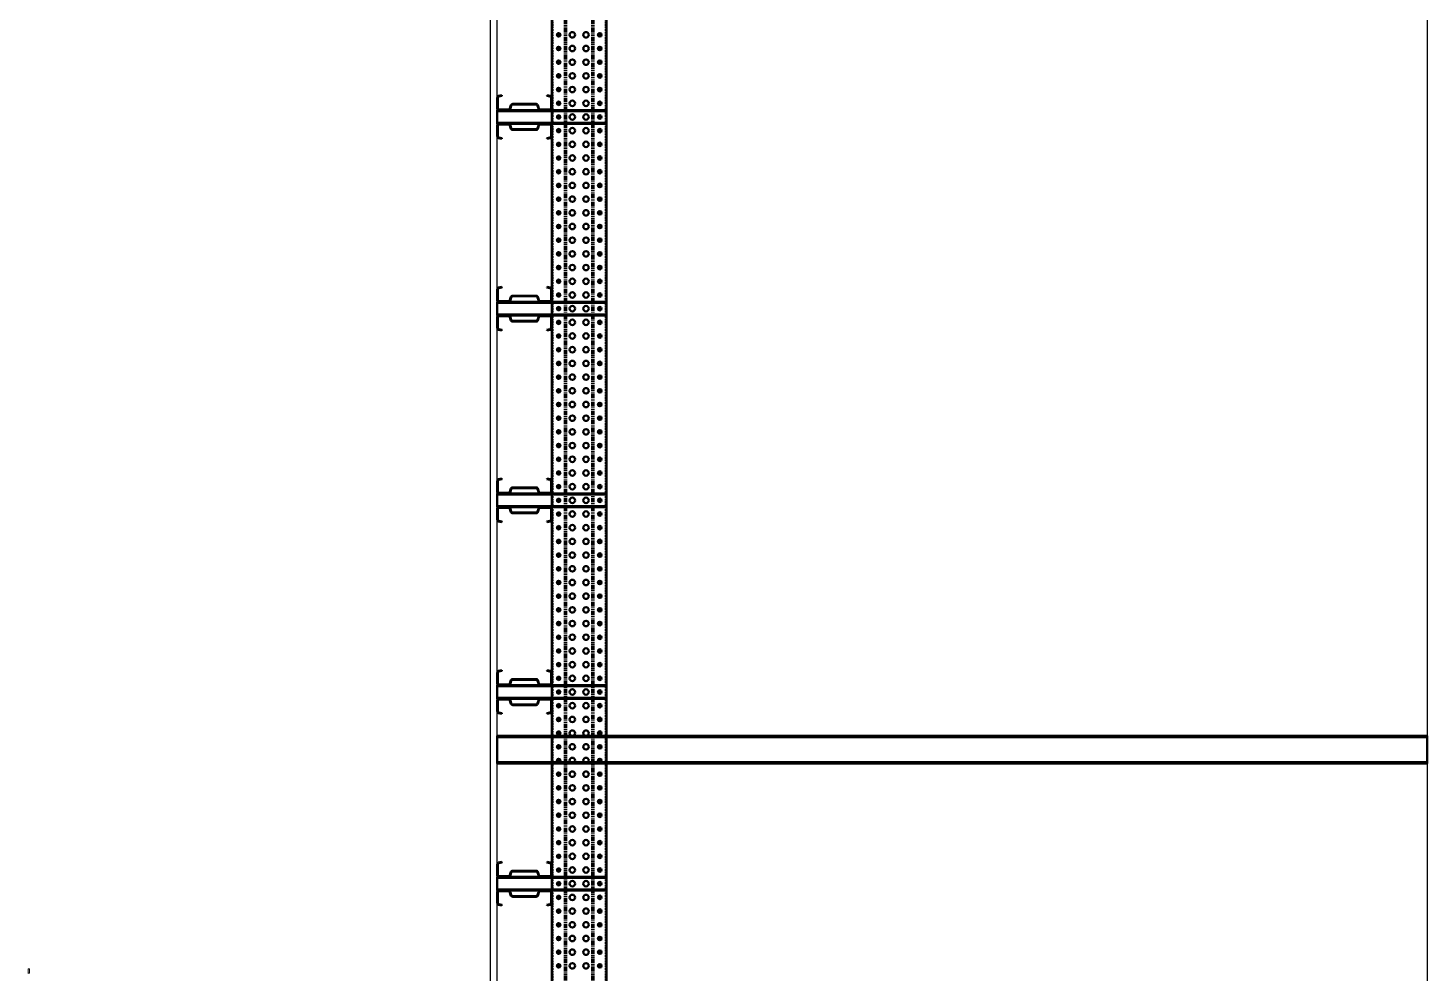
# Model space of a CAD drawing. Header units: millimetres. Extents: x -677815 to 476396, y -125373 to 39000.
# Drawn here: x 396824 to 401932, y -29531 to -26080 of the extents above; entities that cross this region are included whole.
import ezdxf

# ---------------------------------------------------------------- set-up
doc = ezdxf.new("R2010")
doc.units = ezdxf.units.MM
for name, pattern in [('Xref Rapid Pick$0$AM_ISO02W050', [7.5, 6, -1.5]), ('Xref Rapid Pick$0$AM_ISO02W050x2', [3.75, 3, -0.75]), ('Xref Rapid Pick$0$CENTER', [7, 4, -1, 1, -1]), ('Xref Rapid Pick$0$HIDDEN', [9.525, 6.35, -3.175]), ('Xref Rapid Pick$0$PHANTOM2', [31.75, 15.875, -3.175, 3.175, -3.175, 3.175, -3.175])]:
    doc.linetypes.add(name, pattern=pattern)
for name, color, linetype, lineweight in [('AM_BOR', 4, 'Continuous', 25), ('Xref Rapid Pick$0$AM_BOR', 4, 'Continuous', 25), ('Xref Rapid Pick$0$BEAM_SIGMA', 2, 'Continuous', 50), ('Xref Rapid Pick$0$S Cont 2.5', 7, 'Continuous', 50), ('Xref Rapid Pick$0$S Hidden', 9, 'Xref Rapid Pick$0$AM_ISO02W050', 25)]:
    doc.layers.add(name, color=color, linetype=linetype, lineweight=lineweight)
doc.layers.add('Xref Rapid Pick$0$B', color=4, linetype='Continuous')
doc.layers.add('Xref Rapid Pick$0$RCD_DETAILS', color=55, linetype='Continuous')

# ---------------------------------------------------------------- blocks, each defined once
blk = doc.blocks.new('*U794')
for p, q in [((32175, 25), (-25, 25)), ((32175, -175), (-25, -175))]:
    blk.add_line(p, q)
at = {"color": 8, "linetype": 'Xref Rapid Pick$0$HIDDEN'}
for p, q in [((32175, 22.6), (-25, 22.6)), ((12393.5, 25), (12393.5, 22.6)), ((12406.5, 25), (12406.5, 22.6)), ((12443.5, 25), (12443.5, 22.6)), ((12456.5, 25), (12456.5, 22.6)), ((12493.5, 25), (12493.5, 22.6)), ((12506.5, 25), (12506.5, 22.6)), ((12543.5, 25), (12543.5, 22.6)), ((12556.5, 25), (12556.5, 22.6)), ((12593.5, 25), (12593.5, 22.6)), ((12606.5, 25), (12606.5, 22.6)), ((12643.5, 25), (12643.5, 22.6)), ((12656.5, 25), (12656.5, 22.6)), ((12693.5, 25), (12693.5, 22.6)), ((12706.5, 25), (12706.5, 22.6)), ((12743.5, 25), (12743.5, 22.6)), ((12756.5, 25), (12756.5, 22.6)), ((12793.5, 25), (12793.5, 22.6)), ((12806.5, 25), (12806.5, 22.6)), ((12843.5, 25), (12843.5, 22.6)), ((12856.5, 25), (12856.5, 22.6)), ((12893.5, 25), (12893.5, 22.6)), ((12906.5, 25), (12906.5, 22.6)), ((12943.5, 25), (12943.5, 22.6)), ((12956.5, 25), (12956.5, 22.6)), ((12993.5, 25), (12993.5, 22.6)), ((13006.5, 25), (13006.5, 22.6)), ((13043.5, 25), (13043.5, 22.6)), ((13056.5, 25), (13056.5, 22.6)), ((13093.5, 25), (13093.5, 22.6)), ((13106.5, 25), (13106.5, 22.6)), ((13143.5, 25), (13143.5, 22.6)), ((13156.5, 25), (13156.5, 22.6)), ((13193.5, 25), (13193.5, 22.6)), ((13206.5, 25), (13206.5, 22.6)), ((13243.5, 25), (13243.5, 22.6)), ((13256.5, 25), (13256.5, 22.6)), ((13293.5, 25), (13293.5, 22.6)), ((13306.5, 25), (13306.5, 22.6)), ((13343.5, 25), (13343.5, 22.6)), ((13356.5, 25), (13356.5, 22.6)), ((13393.5, 25), (13393.5, 22.6)), ((13406.5, 25), (13406.5, 22.6)), ((13443.5, 25), (13443.5, 22.6)), ((13456.5, 25), (13456.5, 22.6)), ((13493.5, 25), (13493.5, 22.6)), ((13506.5, 25), (13506.5, 22.6)), ((13543.5, 25), (13543.5, 22.6)), ((13556.5, 25), (13556.5, 22.6)), ((13593.5, 25), (13593.5, 22.6)), ((13606.5, 25), (13606.5, 22.6)), ((13643.5, 25), (13643.5, 22.6)), ((13656.5, 25), (13656.5, 22.6)), ((13693.5, 25), (13693.5, 22.6)), ((13706.5, 25), (13706.5, 22.6)), ((13743.5, 25), (13743.5, 22.6)), ((13756.5, 25), (13756.5, 22.6)), ((13793.5, 25), (13793.5, 22.6)), ((13806.5, 25), (13806.5, 22.6)), ((13843.5, 25), (13843.5, 22.6)), ((13856.5, 25), (13856.5, 22.6)), ((13893.5, 25), (13893.5, 22.6)), ((13906.5, 25), (13906.5, 22.6)), ((13943.5, 25), (13943.5, 22.6)), ((13956.5, 25), (13956.5, 22.6)), ((13993.5, 25), (13993.5, 22.6)), ((14006.5, 25), (14006.5, 22.6)), ((14043.5, 25), (14043.5, 22.6)), ((14056.5, 25), (14056.5, 22.6)), ((14093.5, 25), (14093.5, 22.6)), ((14106.5, 25), (14106.5, 22.6)), ((14143.5, 25), (14143.5, 22.6)), ((14156.5, 25), (14156.5, 22.6)), ((14193.5, 25), (14193.5, 22.6)), ((14206.5, 25), (14206.5, 22.6)), ((14243.5, 25), (14243.5, 22.6)), ((14256.5, 25), (14256.5, 22.6)), ((14293.5, 25), (14293.5, 22.6)), ((14306.5, 25), (14306.5, 22.6)), ((14343.5, 25), (14343.5, 22.6)), ((14356.5, 25), (14356.5, 22.6)), ((14393.5, 25), (14393.5, 22.6)), ((14406.5, 25), (14406.5, 22.6)), ((14443.5, 25), (14443.5, 22.6)), ((14456.5, 25), (14456.5, 22.6)), ((14493.5, 25), (14493.5, 22.6)), ((14506.5, 25), (14506.5, 22.6)), ((14543.5, 25), (14543.5, 22.6)), ((14556.5, 25), (14556.5, 22.6)), ((14593.5, 25), (14593.5, 22.6)), ((14606.5, 25), (14606.5, 22.6)), ((14643.5, 25), (14643.5, 22.6)), ((14656.5, 25), (14656.5, 22.6)), ((14693.5, 25), (14693.5, 22.6)), ((14706.5, 25), (14706.5, 22.6)), ((14743.5, 25), (14743.5, 22.6)), ((14756.5, 25), (14756.5, 22.6)), ((14793.5, 25), (14793.5, 22.6)), ((14806.5, 25), (14806.5, 22.6)), ((14843.5, 25), (14843.5, 22.6)), ((14856.5, 25), (14856.5, 22.6)), ((14893.5, 25), (14893.5, 22.6)), ((14906.5, 25), (14906.5, 22.6)), ((14943.5, 25), (14943.5, 22.6)), ((14956.5, 25), (14956.5, 22.6)), ((14993.5, 25), (14993.5, 22.6)), ((15006.5, 25), (15006.5, 22.6)), ((15043.5, 25), (15043.5, 22.6)), ((15056.5, 25), (15056.5, 22.6)), ((15093.5, 25), (15093.5, 22.6)), ((15106.5, 25), (15106.5, 22.6)), ((15143.5, 25), (15143.5, 22.6)), ((15156.5, 25), (15156.5, 22.6)), ((15193.5, 25), (15193.5, 22.6)), ((15206.5, 25), (15206.5, 22.6)), ((15243.5, 25), (15243.5, 22.6)), ((15256.5, 25), (15256.5, 22.6)), ((15293.5, 25), (15293.5, 22.6)), ((15306.5, 25), (15306.5, 22.6)), ((15343.5, 25), (15343.5, 22.6)), ((15356.5, 25), (15356.5, 22.6)), ((15393.5, 25), (15393.5, 22.6)), ((15406.5, 25), (15406.5, 22.6)), ((15443.5, 25), (15443.5, 22.6)), ((15456.5, 25), (15456.5, 22.6)), ((15493.5, 25), (15493.5, 22.6)), ((15506.5, 25), (15506.5, 22.6)), ((15543.5, 25), (15543.5, 22.6)), ((15556.5, 25), (15556.5, 22.6)), ((15593.5, 25), (15593.5, 22.6)), ((15606.5, 25), (15606.5, 22.6)), ((15643.5, 25), (15643.5, 22.6)), ((15656.5, 25), (15656.5, 22.6)), ((15693.5, 25), (15693.5, 22.6)), ((15706.5, 25), (15706.5, 22.6)), ((15743.5, 25), (15743.5, 22.6)), ((15756.5, 25), (15756.5, 22.6)), ((15793.5, 25), (15793.5, 22.6)), ((15806.5, 25), (15806.5, 22.6)), ((32175, -172.6), (-25, -172.6)), ((12393.5, -172.6), (12393.5, -175)), ((12406.5, -172.6), (12406.5, -175)), ((12443.5, -172.6), (12443.5, -175)), ((12456.5, -172.6), (12456.5, -175)), ((12493.5, -172.6), (12493.5, -175)), ((12506.5, -172.6), (12506.5, -175)), ((12543.5, -172.6), (12543.5, -175)), ((12556.5, -172.6), (12556.5, -175)), ((12593.5, -172.6), (12593.5, -175)), ((12606.5, -172.6), (12606.5, -175)), ((12643.5, -172.6), (12643.5, -175)), ((12656.5, -172.6), (12656.5, -175)), ((12693.5, -172.6), (12693.5, -175)), ((12706.5, -172.6), (12706.5, -175)), ((12743.5, -172.6), (12743.5, -175)), ((12756.5, -172.6), (12756.5, -175)), ((12793.5, -172.6), (12793.5, -175)), ((12806.5, -172.6), (12806.5, -175)), ((12843.5, -172.6), (12843.5, -175)), ((12856.5, -172.6), (12856.5, -175)), ((12893.5, -172.6), (12893.5, -175)), ((12906.5, -172.6), (12906.5, -175)), ((12943.5, -172.6), (12943.5, -175)), ((12956.5, -172.6), (12956.5, -175)), ((12993.5, -172.6), (12993.5, -175)), ((13006.5, -172.6), (13006.5, -175)), ((13043.5, -172.6), (13043.5, -175)), ((13056.5, -172.6), (13056.5, -175)), ((13093.5, -172.6), (13093.5, -175)), ((13106.5, -172.6), (13106.5, -175)), ((13143.5, -172.6), (13143.5, -175)), ((13156.5, -172.6), (13156.5, -175)), ((13193.5, -172.6), (13193.5, -175)), ((13206.5, -172.6), (13206.5, -175)), ((13243.5, -172.6), (13243.5, -175)), ((13256.5, -172.6), (13256.5, -175)), ((13293.5, -172.6), (13293.5, -175)), ((13306.5, -172.6), (13306.5, -175)), ((13343.5, -172.6), (13343.5, -175)), ((13356.5, -172.6), (13356.5, -175)), ((13393.5, -172.6), (13393.5, -175)), ((13406.5, -172.6), (13406.5, -175)), ((13443.5, -172.6), (13443.5, -175)), ((13456.5, -172.6), (13456.5, -175)), ((13493.5, -172.6), (13493.5, -175)), ((13506.5, -172.6), (13506.5, -175)), ((13543.5, -172.6), (13543.5, -175)), ((13556.5, -172.6), (13556.5, -175)), ((13593.5, -172.6), (13593.5, -175)), ((13606.5, -172.6), (13606.5, -175)), ((13643.5, -172.6), (13643.5, -175)), ((13656.5, -172.6), (13656.5, -175)), ((13693.5, -172.6), (13693.5, -175)), ((13706.5, -172.6), (13706.5, -175)), ((13743.5, -172.6), (13743.5, -175)), ((13756.5, -172.6), (13756.5, -175)), ((13793.5, -172.6), (13793.5, -175)), ((13806.5, -172.6), (13806.5, -175)), ((13843.5, -172.6), (13843.5, -175)), ((13856.5, -172.6), (13856.5, -175)), ((13893.5, -172.6), (13893.5, -175)), ((13906.5, -172.6), (13906.5, -175)), ((13943.5, -172.6), (13943.5, -175)), ((13956.5, -172.6), (13956.5, -175)), ((13993.5, -172.6), (13993.5, -175)), ((14006.5, -172.6), (14006.5, -175)), ((14043.5, -172.6), (14043.5, -175)), ((14056.5, -172.6), (14056.5, -175)), ((14093.5, -172.6), (14093.5, -175)), ((14106.5, -172.6), (14106.5, -175)), ((14143.5, -172.6), (14143.5, -175)), ((14156.5, -172.6), (14156.5, -175)), ((14193.5, -172.6), (14193.5, -175)), ((14206.5, -172.6), (14206.5, -175)), ((14243.5, -172.6), (14243.5, -175)), ((14256.5, -172.6), (14256.5, -175)), ((14293.5, -172.6), (14293.5, -175)), ((14306.5, -172.6), (14306.5, -175)), ((14343.5, -172.6), (14343.5, -175)), ((14356.5, -172.6), (14356.5, -175)), ((14393.5, -172.6), (14393.5, -175)), ((14406.5, -172.6), (14406.5, -175)), ((14443.5, -172.6), (14443.5, -175)), ((14456.5, -172.6), (14456.5, -175)), ((14493.5, -172.6), (14493.5, -175)), ((14506.5, -172.6), (14506.5, -175)), ((14543.5, -172.6), (14543.5, -175)), ((14556.5, -172.6), (14556.5, -175)), ((14593.5, -172.6), (14593.5, -175)), ((14606.5, -172.6), (14606.5, -175)), ((14643.5, -172.6), (14643.5, -175)), ((14656.5, -172.6), (14656.5, -175)), ((14693.5, -172.6), (14693.5, -175)), ((14706.5, -172.6), (14706.5, -175)), ((14743.5, -172.6), (14743.5, -175)), ((14756.5, -172.6), (14756.5, -175)), ((14793.5, -172.6), (14793.5, -175)), ((14806.5, -172.6), (14806.5, -175)), ((14843.5, -172.6), (14843.5, -175)), ((14856.5, -172.6), (14856.5, -175)), ((14893.5, -172.6), (14893.5, -175)), ((14906.5, -172.6), (14906.5, -175)), ((14943.5, -172.6), (14943.5, -175)), ((14956.5, -172.6), (14956.5, -175)), ((14993.5, -172.6), (14993.5, -175)), ((15006.5, -172.6), (15006.5, -175)), ((15043.5, -172.6), (15043.5, -175)), ((15056.5, -172.6), (15056.5, -175)), ((15093.5, -172.6), (15093.5, -175)), ((15106.5, -172.6), (15106.5, -175)), ((15143.5, -172.6), (15143.5, -175)), ((15156.5, -172.6), (15156.5, -175)), ((15193.5, -172.6), (15193.5, -175)), ((15206.5, -172.6), (15206.5, -175)), ((15243.5, -172.6), (15243.5, -175)), ((15256.5, -172.6), (15256.5, -175)), ((15293.5, -172.6), (15293.5, -175)), ((15306.5, -172.6), (15306.5, -175)), ((15343.5, -172.6), (15343.5, -175)), ((15356.5, -172.6), (15356.5, -175)), ((15393.5, -172.6), (15393.5, -175)), ((15406.5, -172.6), (15406.5, -175)), ((15443.5, -172.6), (15443.5, -175)), ((15456.5, -172.6), (15456.5, -175)), ((15493.5, -172.6), (15493.5, -175)), ((15506.5, -172.6), (15506.5, -175)), ((15543.5, -172.6), (15543.5, -175)), ((15556.5, -172.6), (15556.5, -175)), ((15593.5, -172.6), (15593.5, -175)), ((15606.5, -172.6), (15606.5, -175)), ((15643.5, -172.6), (15643.5, -175)), ((15656.5, -172.6), (15656.5, -175)), ((15693.5, -172.6), (15693.5, -175)), ((15706.5, -172.6), (15706.5, -175)), ((15743.5, -172.6), (15743.5, -175)), ((15756.5, -172.6), (15756.5, -175)), ((15793.5, -172.6), (15793.5, -175)), ((15806.5, -172.6), (15806.5, -175))]:
    blk.add_line(p, q, dxfattribs=at)
at = {"color": 8, "linetype": 'Xref Rapid Pick$0$CENTER'}
for p, q in [((12408.5, 0), (12391.5, 0)), ((12400, 27), (12400, 20.6)), ((12400, -8.5), (12400, 8.5)), ((12458.5, 0), (12441.5, 0)), ((12450, 27), (12450, 20.6)), ((12450, -8.5), (12450, 8.5)), ((12508.5, 0), (12491.5, 0)), ((12500, 27), (12500, 20.6)), ((12500, -8.5), (12500, 8.5)), ((12558.5, 0), (12541.5, 0)), ((12550, 27), (12550, 20.6)), ((12550, -8.5), (12550, 8.5)), ((12608.5, 0), (12591.5, 0)), ((12600, 27), (12600, 20.6)), ((12600, -8.5), (12600, 8.5)), ((12658.5, 0), (12641.5, 0)), ((12650, 27), (12650, 20.6)), ((12650, -8.5), (12650, 8.5)), ((12708.5, 0), (12691.5, 0)), ((12700, 27), (12700, 20.6)), ((12700, -8.5), (12700, 8.5)), ((12758.5, 0), (12741.5, 0)), ((12750, 27), (12750, 20.6)), ((12750, -8.5), (12750, 8.5)), ((12808.5, 0), (12791.5, 0)), ((12800, 27), (12800, 20.6)), ((12800, -8.5), (12800, 8.5)), ((12858.5, 0), (12841.5, 0)), ((12850, 27), (12850, 20.6)), ((12850, -8.5), (12850, 8.5)), ((12908.5, 0), (12891.5, 0)), ((12900, 27), (12900, 20.6)), ((12900, -8.5), (12900, 8.5)), ((12958.5, 0), (12941.5, 0)), ((12950, 27), (12950, 20.6)), ((12950, -8.5), (12950, 8.5)), ((13008.5, 0), (12991.5, 0)), ((13000, 27), (13000, 20.6)), ((13000, -8.5), (13000, 8.5)), ((13058.5, 0), (13041.5, 0)), ((13050, 27), (13050, 20.6)), ((13050, -8.5), (13050, 8.5)), ((13108.5, 0), (13091.5, 0)), ((13100, 27), (13100, 20.6)), ((13100, -8.5), (13100, 8.5)), ((13158.5, 0), (13141.5, 0)), ((13150, 27), (13150, 20.6)), ((13150, -8.5), (13150, 8.5)), ((13208.5, 0), (13191.5, 0)), ((13200, 27), (13200, 20.6)), ((13200, -8.5), (13200, 8.5)), ((13258.5, 0), (13241.5, 0)), ((13250, 27), (13250, 20.6)), ((13250, -8.5), (13250, 8.5)), ((13308.5, 0), (13291.5, 0)), ((13300, 27), (13300, 20.6)), ((13300, -8.5), (13300, 8.5)), ((13358.5, 0), (13341.5, 0)), ((13350, 27), (13350, 20.6)), ((13350, -8.5), (13350, 8.5)), ((13408.5, 0), (13391.5, 0)), ((13400, 27), (13400, 20.6)), ((13400, -8.5), (13400, 8.5)), ((13458.5, 0), (13441.5, 0)), ((13450, 27), (13450, 20.6)), ((13450, -8.5), (13450, 8.5)), ((13508.5, 0), (13491.5, 0)), ((13500, 27), (13500, 20.6)), ((13500, -8.5), (13500, 8.5)), ((13558.5, 0), (13541.5, 0)), ((13550, 27), (13550, 20.6)), ((13550, -8.5), (13550, 8.5)), ((13608.5, 0), (13591.5, 0)), ((13600, 27), (13600, 20.6)), ((13600, -8.5), (13600, 8.5)), ((13658.5, 0), (13641.5, 0)), ((13650, 27), (13650, 20.6)), ((13650, -8.5), (13650, 8.5)), ((13708.5, 0), (13691.5, 0)), ((13700, 27), (13700, 20.6)), ((13700, -8.5), (13700, 8.5)), ((13758.5, 0), (13741.5, 0)), ((13750, 27), (13750, 20.6)), ((13750, -8.5), (13750, 8.5)), ((13808.5, 0), (13791.5, 0)), ((13800, 27), (13800, 20.6)), ((13800, -8.5), (13800, 8.5)), ((13858.5, 0), (13841.5, 0)), ((13850, 27), (13850, 20.6)), ((13850, -8.5), (13850, 8.5)), ((13908.5, 0), (13891.5, 0)), ((13900, 27), (13900, 20.6)), ((13900, -8.5), (13900, 8.5)), ((13958.5, 0), (13941.5, 0)), ((13950, 27), (13950, 20.6)), ((13950, -8.5), (13950, 8.5)), ((14008.5, 0), (13991.5, 0)), ((14000, 27), (14000, 20.6)), ((14000, -8.5), (14000, 8.5)), ((14058.5, 0), (14041.5, 0)), ((14050, 27), (14050, 20.6)), ((14050, -8.5), (14050, 8.5)), ((14108.5, 0), (14091.5, 0)), ((14100, 27), (14100, 20.6)), ((14100, -8.5), (14100, 8.5)), ((14158.5, 0), (14141.5, 0)), ((14150, 27), (14150, 20.6)), ((14150, -8.5), (14150, 8.5)), ((14208.5, 0), (14191.5, 0)), ((14200, 27), (14200, 20.6)), ((14200, -8.5), (14200, 8.5)), ((14258.5, 0), (14241.5, 0)), ((14250, 27), (14250, 20.6)), ((14250, -8.5), (14250, 8.5)), ((14308.5, 0), (14291.5, 0)), ((14300, 27), (14300, 20.6)), ((14300, -8.5), (14300, 8.5)), ((14358.5, 0), (14341.5, 0)), ((14350, 27), (14350, 20.6)), ((14350, -8.5), (14350, 8.5)), ((14408.5, 0), (14391.5, 0)), ((14400, 27), (14400, 20.6)), ((14400, -8.5), (14400, 8.5)), ((14458.5, 0), (14441.5, 0)), ((14450, 27), (14450, 20.6)), ((14450, -8.5), (14450, 8.5)), ((14508.5, 0), (14491.5, 0)), ((14500, 27), (14500, 20.6)), ((14500, -8.5), (14500, 8.5)), ((14558.5, 0), (14541.5, 0)), ((14550, 27), (14550, 20.6)), ((14550, -8.5), (14550, 8.5)), ((14608.5, 0), (14591.5, 0)), ((14600, 27), (14600, 20.6)), ((14600, -8.5), (14600, 8.5)), ((14658.5, 0), (14641.5, 0)), ((14650, 27), (14650, 20.6)), ((14650, -8.5), (14650, 8.5)), ((14708.5, 0), (14691.5, 0)), ((14700, 27), (14700, 20.6)), ((14700, -8.5), (14700, 8.5)), ((14758.5, 0), (14741.5, 0)), ((14750, 27), (14750, 20.6)), ((14750, -8.5), (14750, 8.5)), ((14808.5, 0), (14791.5, 0)), ((14800, 27), (14800, 20.6)), ((14800, -8.5), (14800, 8.5)), ((14858.5, 0), (14841.5, 0)), ((14850, 27), (14850, 20.6)), ((14850, -8.5), (14850, 8.5)), ((14908.5, 0), (14891.5, 0)), ((14900, 27), (14900, 20.6)), ((14900, -8.5), (14900, 8.5)), ((14958.5, 0), (14941.5, 0)), ((14950, 27), (14950, 20.6)), ((14950, -8.5), (14950, 8.5)), ((15008.5, 0), (14991.5, 0)), ((15000, 27), (15000, 20.6)), ((15000, -8.5), (15000, 8.5)), ((15058.5, 0), (15041.5, 0)), ((15050, 27), (15050, 20.6)), ((15050, -8.5), (15050, 8.5)), ((15108.5, 0), (15091.5, 0)), ((15100, 27), (15100, 20.6)), ((15100, -8.5), (15100, 8.5)), ((15158.5, 0), (15141.5, 0)), ((15150, 27), (15150, 20.6)), ((15150, -8.5), (15150, 8.5)), ((15208.5, 0), (15191.5, 0)), ((15200, 27), (15200, 20.6)), ((15200, -8.5), (15200, 8.5)), ((15258.5, 0), (15241.5, 0)), ((15250, 27), (15250, 20.6)), ((15250, -8.5), (15250, 8.5)), ((15308.5, 0), (15291.5, 0)), ((15300, 27), (15300, 20.6)), ((15300, -8.5), (15300, 8.5)), ((15358.5, 0), (15341.5, 0)), ((15350, 27), (15350, 20.6)), ((15350, -8.5), (15350, 8.5)), ((15408.5, 0), (15391.5, 0)), ((15400, 27), (15400, 20.6)), ((15400, -8.5), (15400, 8.5)), ((15458.5, 0), (15441.5, 0)), ((15450, 27), (15450, 20.6)), ((15450, -8.5), (15450, 8.5)), ((15508.5, 0), (15491.5, 0)), ((15500, 27), (15500, 20.6)), ((15500, -8.5), (15500, 8.5)), ((15558.5, 0), (15541.5, 0)), ((15550, 27), (15550, 20.6)), ((15550, -8.5), (15550, 8.5)), ((15608.5, 0), (15591.5, 0)), ((15600, 27), (15600, 20.6)), ((15600, -8.5), (15600, 8.5)), ((15658.5, 0), (15641.5, 0)), ((15650, 27), (15650, 20.6)), ((15650, -8.5), (15650, 8.5)), ((15708.5, 0), (15691.5, 0)), ((15700, 27), (15700, 20.6)), ((15700, -8.5), (15700, 8.5)), ((15758.5, 0), (15741.5, 0)), ((15750, 27), (15750, 20.6)), ((15750, -8.5), (15750, 8.5)), ((15808.5, 0), (15791.5, 0)), ((15800, 27), (15800, 20.6)), ((15800, -8.5), (15800, 8.5)), ((12408.5, -150), (12391.5, -150)), ((12400, -158.5), (12400, -141.5)), ((12458.5, -150), (12441.5, -150)), ((12450, -158.5), (12450, -141.5)), ((12508.5, -150), (12491.5, -150)), ((12500, -158.5), (12500, -141.5)), ((12558.5, -150), (12541.5, -150)), ((12550, -158.5), (12550, -141.5)), ((12608.5, -150), (12591.5, -150)), ((12600, -158.5), (12600, -141.5)), ((12658.5, -150), (12641.5, -150)), ((12650, -158.5), (12650, -141.5)), ((12708.5, -150), (12691.5, -150)), ((12700, -158.5), (12700, -141.5)), ((12758.5, -150), (12741.5, -150)), ((12750, -158.5), (12750, -141.5)), ((12808.5, -150), (12791.5, -150)), ((12800, -158.5), (12800, -141.5)), ((12858.5, -150), (12841.5, -150)), ((12850, -158.5), (12850, -141.5)), ((12908.5, -150), (12891.5, -150)), ((12900, -158.5), (12900, -141.5)), ((12958.5, -150), (12941.5, -150)), ((12950, -158.5), (12950, -141.5)), ((13008.5, -150), (12991.5, -150)), ((13000, -158.5), (13000, -141.5)), ((13058.5, -150), (13041.5, -150)), ((13050, -158.5), (13050, -141.5)), ((13108.5, -150), (13091.5, -150)), ((13100, -158.5), (13100, -141.5)), ((13158.5, -150), (13141.5, -150)), ((13150, -158.5), (13150, -141.5)), ((13208.5, -150), (13191.5, -150)), ((13200, -158.5), (13200, -141.5)), ((13258.5, -150), (13241.5, -150)), ((13250, -158.5), (13250, -141.5)), ((13308.5, -150), (13291.5, -150)), ((13300, -158.5), (13300, -141.5)), ((13358.5, -150), (13341.5, -150)), ((13350, -158.5), (13350, -141.5)), ((13408.5, -150), (13391.5, -150)), ((13400, -158.5), (13400, -141.5)), ((13458.5, -150), (13441.5, -150)), ((13450, -158.5), (13450, -141.5)), ((13508.5, -150), (13491.5, -150)), ((13500, -158.5), (13500, -141.5)), ((13558.5, -150), (13541.5, -150)), ((13550, -158.5), (13550, -141.5)), ((13608.5, -150), (13591.5, -150)), ((13600, -158.5), (13600, -141.5)), ((13658.5, -150), (13641.5, -150)), ((13650, -158.5), (13650, -141.5)), ((13708.5, -150), (13691.5, -150)), ((13700, -158.5), (13700, -141.5)), ((13758.5, -150), (13741.5, -150)), ((13750, -158.5), (13750, -141.5)), ((13808.5, -150), (13791.5, -150)), ((13800, -158.5), (13800, -141.5)), ((13858.5, -150), (13841.5, -150)), ((13850, -158.5), (13850, -141.5)), ((13908.5, -150), (13891.5, -150)), ((13900, -158.5), (13900, -141.5)), ((13958.5, -150), (13941.5, -150)), ((13950, -158.5), (13950, -141.5)), ((14008.5, -150), (13991.5, -150)), ((14000, -158.5), (14000, -141.5)), ((14058.5, -150), (14041.5, -150)), ((14050, -158.5), (14050, -141.5)), ((14108.5, -150), (14091.5, -150)), ((14100, -158.5), (14100, -141.5)), ((14158.5, -150), (14141.5, -150)), ((14150, -158.5), (14150, -141.5)), ((14208.5, -150), (14191.5, -150)), ((14200, -158.5), (14200, -141.5)), ((14258.5, -150), (14241.5, -150)), ((14250, -158.5), (14250, -141.5)), ((14308.5, -150), (14291.5, -150)), ((14300, -158.5), (14300, -141.5)), ((14358.5, -150), (14341.5, -150)), ((14350, -158.5), (14350, -141.5)), ((14408.5, -150), (14391.5, -150)), ((14400, -158.5), (14400, -141.5)), ((14458.5, -150), (14441.5, -150)), ((14450, -158.5), (14450, -141.5)), ((14508.5, -150), (14491.5, -150)), ((14500, -158.5), (14500, -141.5)), ((14558.5, -150), (14541.5, -150)), ((14550, -158.5), (14550, -141.5)), ((14608.5, -150), (14591.5, -150)), ((14600, -158.5), (14600, -141.5)), ((14658.5, -150), (14641.5, -150)), ((14650, -158.5), (14650, -141.5)), ((14708.5, -150), (14691.5, -150)), ((14700, -158.5), (14700, -141.5)), ((14758.5, -150), (14741.5, -150)), ((14750, -158.5), (14750, -141.5)), ((14808.5, -150), (14791.5, -150)), ((14800, -158.5), (14800, -141.5)), ((14858.5, -150), (14841.5, -150)), ((14850, -158.5), (14850, -141.5)), ((14908.5, -150), (14891.5, -150)), ((14900, -158.5), (14900, -141.5)), ((14958.5, -150), (14941.5, -150)), ((14950, -158.5), (14950, -141.5)), ((15008.5, -150), (14991.5, -150)), ((15000, -158.5), (15000, -141.5)), ((15058.5, -150), (15041.5, -150)), ((15050, -158.5), (15050, -141.5)), ((15108.5, -150), (15091.5, -150)), ((15100, -158.5), (15100, -141.5)), ((15158.5, -150), (15141.5, -150)), ((15150, -158.5), (15150, -141.5)), ((15208.5, -150), (15191.5, -150)), ((15200, -158.5), (15200, -141.5)), ((15258.5, -150), (15241.5, -150)), ((15250, -158.5), (15250, -141.5)), ((15308.5, -150), (15291.5, -150)), ((15300, -158.5), (15300, -141.5)), ((15358.5, -150), (15341.5, -150)), ((15350, -158.5), (15350, -141.5)), ((15408.5, -150), (15391.5, -150)), ((15400, -158.5), (15400, -141.5)), ((15458.5, -150), (15441.5, -150)), ((15450, -158.5), (15450, -141.5)), ((15508.5, -150), (15491.5, -150)), ((15500, -158.5), (15500, -141.5)), ((15558.5, -150), (15541.5, -150)), ((15550, -158.5), (15550, -141.5)), ((15608.5, -150), (15591.5, -150)), ((15600, -158.5), (15600, -141.5)), ((15658.5, -150), (15641.5, -150)), ((15650, -158.5), (15650, -141.5)), ((15708.5, -150), (15691.5, -150)), ((15700, -158.5), (15700, -141.5)), ((15758.5, -150), (15741.5, -150)), ((15750, -158.5), (15750, -141.5)), ((15808.5, -150), (15791.5, -150)), ((15800, -158.5), (15800, -141.5)), ((12400, -170.6), (12400, -177)), ((12450, -170.6), (12450, -177)), ((12500, -170.6), (12500, -177)), ((12550, -170.6), (12550, -177)), ((12600, -170.6), (12600, -177)), ((12650, -170.6), (12650, -177)), ((12700, -170.6), (12700, -177)), ((12750, -170.6), (12750, -177)), ((12800, -170.6), (12800, -177)), ((12850, -170.6), (12850, -177)), ((12900, -170.6), (12900, -177)), ((12950, -170.6), (12950, -177)), ((13000, -170.6), (13000, -177)), ((13050, -170.6), (13050, -177)), ((13100, -170.6), (13100, -177)), ((13150, -170.6), (13150, -177)), ((13200, -170.6), (13200, -177)), ((13250, -170.6), (13250, -177)), ((13300, -170.6), (13300, -177)), ((13350, -170.6), (13350, -177)), ((13400, -170.6), (13400, -177)), ((13450, -170.6), (13450, -177)), ((13500, -170.6), (13500, -177)), ((13550, -170.6), (13550, -177)), ((13600, -170.6), (13600, -177)), ((13650, -170.6), (13650, -177)), ((13700, -170.6), (13700, -177)), ((13750, -170.6), (13750, -177)), ((13800, -170.6), (13800, -177)), ((13850, -170.6), (13850, -177)), ((13900, -170.6), (13900, -177)), ((13950, -170.6), (13950, -177)), ((14000, -170.6), (14000, -177)), ((14050, -170.6), (14050, -177)), ((14100, -170.6), (14100, -177)), ((14150, -170.6), (14150, -177)), ((14200, -170.6), (14200, -177)), ((14250, -170.6), (14250, -177)), ((14300, -170.6), (14300, -177)), ((14350, -170.6), (14350, -177)), ((14400, -170.6), (14400, -177)), ((14450, -170.6), (14450, -177)), ((14500, -170.6), (14500, -177)), ((14550, -170.6), (14550, -177)), ((14600, -170.6), (14600, -177)), ((14650, -170.6), (14650, -177)), ((14700, -170.6), (14700, -177)), ((14750, -170.6), (14750, -177)), ((14800, -170.6), (14800, -177)), ((14850, -170.6), (14850, -177)), ((14900, -170.6), (14900, -177)), ((14950, -170.6), (14950, -177)), ((15000, -170.6), (15000, -177)), ((15050, -170.6), (15050, -177)), ((15100, -170.6), (15100, -177)), ((15150, -170.6), (15150, -177)), ((15200, -170.6), (15200, -177)), ((15250, -170.6), (15250, -177)), ((15300, -170.6), (15300, -177)), ((15350, -170.6), (15350, -177)), ((15400, -170.6), (15400, -177)), ((15450, -170.6), (15450, -177)), ((15500, -170.6), (15500, -177)), ((15550, -170.6), (15550, -177)), ((15600, -170.6), (15600, -177)), ((15650, -170.6), (15650, -177)), ((15700, -170.6), (15700, -177)), ((15750, -170.6), (15750, -177)), ((15800, -170.6), (15800, -177))]:
    blk.add_line(p, q, dxfattribs=at)
at = {"color": 9, "linetype": 'Xref Rapid Pick$0$PHANTOM2'}
for p, q in [((32175, -22.5), (-25, -22.5)), ((32175, -27.9), (-25, -27.9)), ((32175, -122.1), (-25, -122.1)), ((32175, -127.5), (-25, -127.5))]:
    blk.add_line(p, q, dxfattribs=at)
at = {"extrusion": (0, 0, -1)}
for centre in [(-12400, 0), (-12450, 0), (-12500, 0), (-12550, 0), (-12600, 0), (-12650, 0), (-12700, 0), (-12750, 0), (-12800, 0), (-12850, 0), (-12900, 0), (-12950, 0), (-13000, 0), (-13050, 0), (-13100, 0), (-13150, 0), (-13200, 0), (-13250, 0), (-13300, 0), (-13350, 0), (-13400, 0), (-13450, 0), (-13500, 0), (-13550, 0), (-13600, 0), (-13650, 0), (-13700, 0), (-13750, 0), (-13800, 0), (-13850, 0), (-13900, 0), (-13950, 0), (-14000, 0), (-14050, 0), (-14100, 0), (-14150, 0), (-14200, 0), (-14250, 0), (-14300, 0), (-14350, 0), (-14400, 0), (-14450, 0), (-14500, 0), (-14550, 0), (-14600, 0), (-14650, 0), (-14700, 0), (-14750, 0), (-14800, 0), (-14850, 0), (-14900, 0), (-14950, 0), (-15000, 0), (-15050, 0), (-15100, 0), (-15150, 0), (-15200, 0), (-15250, 0), (-15300, 0), (-15350, 0), (-15400, 0), (-15450, 0), (-15500, 0), (-15550, 0), (-15600, 0), (-15650, 0), (-15700, 0), (-15750, 0), (-15800, 0)]:
    blk.add_circle(centre, 6.5, dxfattribs=at)
for centre, radius in [((12400, -50), 10), ((12450, -50), 10), ((12500, -50), 10), ((12550, -50), 10), ((12600, -50), 10), ((12650, -50), 10), ((12700, -50), 10), ((12750, -50), 10), ((12800, -50), 10), ((12850, -50), 10), ((12900, -50), 10), ((12950, -50), 10), ((13000, -50), 10), ((13050, -50), 10), ((13100, -50), 10), ((13150, -50), 10), ((13200, -50), 10), ((13250, -50), 10), ((13300, -50), 10), ((13350, -50), 10), ((13400, -50), 10), ((13450, -50), 10), ((13500, -50), 10), ((13550, -50), 10), ((13600, -50), 10), ((13650, -50), 10), ((13700, -50), 10), ((13750, -50), 10), ((13800, -50), 10), ((13850, -50), 10), ((13900, -50), 10), ((13950, -50), 10), ((14000, -50), 10), ((14050, -50), 10), ((14100, -50), 10), ((14150, -50), 10), ((14200, -50), 10), ((14250, -50), 10), ((14300, -50), 10), ((14350, -50), 10), ((14400, -50), 10), ((14450, -50), 10), ((14500, -50), 10), ((14550, -50), 10), ((14600, -50), 10), ((14650, -50), 10), ((14700, -50), 10), ((14750, -50), 10), ((14800, -50), 10), ((14850, -50), 10), ((14900, -50), 10), ((14950, -50), 10), ((15000, -50), 10), ((15050, -50), 10), ((15100, -50), 10), ((15150, -50), 10), ((15200, -50), 10), ((15250, -50), 10), ((15300, -50), 10), ((15350, -50), 10), ((15400, -50), 10), ((15450, -50), 10), ((15500, -50), 10), ((15550, -50), 10), ((15600, -50), 10), ((15650, -50), 10), ((15700, -50), 10), ((15750, -50), 10), ((15800, -50), 10), ((12400, -100), 10), ((12450, -100), 10), ((12500, -100), 10), ((12550, -100), 10), ((12600, -100), 10), ((12650, -100), 10), ((12700, -100), 10), ((12750, -100), 10), ((12800, -100), 10), ((12850, -100), 10), ((12900, -100), 10), ((12950, -100), 10), ((13000, -100), 10), ((13050, -100), 10), ((13100, -100), 10), ((13150, -100), 10), ((13200, -100), 10), ((13250, -100), 10), ((13300, -100), 10), ((13350, -100), 10), ((13400, -100), 10), ((13450, -100), 10), ((13500, -100), 10), ((13550, -100), 10), ((13600, -100), 10), ((13650, -100), 10), ((13700, -100), 10), ((13750, -100), 10), ((13800, -100), 10), ((13850, -100), 10), ((13900, -100), 10), ((13950, -100), 10), ((14000, -100), 10), ((14050, -100), 10), ((14100, -100), 10), ((14150, -100), 10), ((14200, -100), 10), ((14250, -100), 10), ((14300, -100), 10), ((14350, -100), 10), ((14400, -100), 10), ((14450, -100), 10), ((14500, -100), 10), ((14550, -100), 10), ((14600, -100), 10), ((14650, -100), 10), ((14700, -100), 10), ((14750, -100), 10), ((14800, -100), 10), ((14850, -100), 10), ((14900, -100), 10), ((14950, -100), 10), ((15000, -100), 10), ((15050, -100), 10), ((15100, -100), 10), ((15150, -100), 10), ((15200, -100), 10), ((15250, -100), 10), ((15300, -100), 10), ((15350, -100), 10), ((15400, -100), 10), ((15450, -100), 10), ((15500, -100), 10), ((15550, -100), 10), ((15600, -100), 10), ((15650, -100), 10), ((15700, -100), 10), ((15750, -100), 10), ((15800, -100), 10), ((12400, -150), 6.5), ((12450, -150), 6.5), ((12500, -150), 6.5), ((12550, -150), 6.5), ((12600, -150), 6.5), ((12650, -150), 6.5), ((12700, -150), 6.5), ((12750, -150), 6.5), ((12800, -150), 6.5), ((12850, -150), 6.5), ((12900, -150), 6.5), ((12950, -150), 6.5), ((13000, -150), 6.5), ((13050, -150), 6.5), ((13100, -150), 6.5), ((13150, -150), 6.5), ((13200, -150), 6.5), ((13250, -150), 6.5), ((13300, -150), 6.5), ((13350, -150), 6.5), ((13400, -150), 6.5), ((13450, -150), 6.5), ((13500, -150), 6.5), ((13550, -150), 6.5), ((13600, -150), 6.5), ((13650, -150), 6.5), ((13700, -150), 6.5), ((13750, -150), 6.5), ((13800, -150), 6.5), ((13850, -150), 6.5), ((13900, -150), 6.5), ((13950, -150), 6.5), ((14000, -150), 6.5), ((14050, -150), 6.5), ((14100, -150), 6.5), ((14150, -150), 6.5), ((14200, -150), 6.5), ((14250, -150), 6.5), ((14300, -150), 6.5), ((14350, -150), 6.5), ((14400, -150), 6.5), ((14450, -150), 6.5), ((14500, -150), 6.5), ((14550, -150), 6.5), ((14600, -150), 6.5), ((14650, -150), 6.5), ((14700, -150), 6.5), ((14750, -150), 6.5), ((14800, -150), 6.5), ((14850, -150), 6.5), ((14900, -150), 6.5), ((14950, -150), 6.5), ((15000, -150), 6.5), ((15050, -150), 6.5), ((15100, -150), 6.5), ((15150, -150), 6.5), ((15200, -150), 6.5), ((15250, -150), 6.5), ((15300, -150), 6.5), ((15350, -150), 6.5), ((15400, -150), 6.5), ((15450, -150), 6.5), ((15500, -150), 6.5), ((15550, -150), 6.5), ((15600, -150), 6.5), ((15650, -150), 6.5), ((15700, -150), 6.5), ((15750, -150), 6.5), ((15800, -150), 6.5)]:
    blk.add_circle(centre, radius)
blk = doc.blocks.new('Xref Rapid Pick$0$RK1223 sv')
at = {"color": 8, "linetype": 'Xref Rapid Pick$0$CENTER'}
for p, q in [((-2, 0), (4.4, 0)), ((25, 27), (25, 20.6)), ((18, -50), (24.4, -50)), ((18, -100), (24.4, -100)), ((-2, -150), (4.4, -150)), ((25, -177), (25, -170.6))]:
    blk.add_line(p, q, dxfattribs=at)
for p, q in [((0, 17.1), (0, -16.5)), ((2.4, 17.1), (2.4, -16.5)), ((44.2, 25), (7.9, 25)), ((44.2, 22.6), (7.9, 22.6)), ((52.7, 6.9), (49.6, 18.5)), ((55, 7.6), (51.9, 19.1)), ((55, 7.6), (52.7, 6.9)), ((5.9, -24.1), (15.6, -26.7)), ((6.5, -21.8), (16.2, -24.4)), ((20, -32.5), (20, -117.5)), ((22.4, -32.5), (22.4, -117.5)), ((0, -167.1), (0, -133.5)), ((2.4, -167.1), (2.4, -133.5)), ((5.9, -125.9), (15.6, -123.3)), ((6.5, -128.2), (16.2, -125.6)), ((44.2, -172.6), (7.9, -172.6)), ((44.2, -175), (7.9, -175)), ((52.7, -156.9), (49.6, -168.5)), ((55, -157.6), (51.9, -169.1)), ((55, -157.6), (52.7, -156.9))]:
    blk.add_line(p, q)
at = {"color": 8, "linetype": 'Xref Rapid Pick$0$HIDDEN'}
for p, q in [((2.4, 6.5), (0, 6.5)), ((18.5, 22.6), (18.5, 25)), ((31.5, 22.6), (31.5, 25)), ((2.4, -6.5), (0, -6.5)), ((22.4, -40), (20, -40)), ((22.4, -60), (20, -60)), ((22.4, -90), (20, -90)), ((2.4, -143.5), (0, -143.5)), ((22.4, -110), (20, -110)), ((2.4, -156.5), (0, -156.5)), ((18.5, -172.6), (18.5, -175)), ((31.5, -172.6), (31.5, -175))]:
    blk.add_line(p, q, dxfattribs=at)
for centre, radius, start, end in [((7.9, 17.1), 7.9, 90, 180), ((7.9, 17.1), 5.5, 90, 180), ((44.2, 17.1), 7.9, 15, 90), ((44.2, 17.1), 5.5, 15, 90), ((7.9, -16.5), 7.9, 180, 255), ((7.9, -16.5), 5.5, 180, 255), ((14, -32.5), 6, 0, 75), ((14, -32.5), 8.4, 0, 75), ((7.9, -133.5), 7.9, 105, 180), ((7.9, -133.5), 5.5, 105, 180), ((14, -117.5), 6, 285, 360), ((14, -117.5), 8.4, 285, 360), ((7.9, -167.1), 7.9, 180, 270), ((7.9, -167.1), 5.5, 180, 270), ((44.2, -167.1), 5.5, 270, 345), ((44.2, -167.1), 7.9, 270, 345)]:
    blk.add_arc(centre, radius, start, end)
blk = doc.blocks.new('*U791')
at = {"layer": 'Xref Rapid Pick$0$BEAM_SIGMA'}
blk.add_blockref('Xref Rapid Pick$0$RK1223 sv', (0, 0), dxfattribs=at)
blk = doc.blocks.new('Xref Rapid Pick$0$A$C3945242F')
at = {"layer": 'Xref Rapid Pick$0$S Cont 2.5'}
for p, q in [((0, 400), (0, 0)), ((50, 400), (0, 400)), ((50, 0), (50, 400)), ((0, 0), (50, 0))]:
    blk.add_line(p, q, dxfattribs=at)
at = {"layer": 'Xref Rapid Pick$0$S Hidden', "linetype": 'Xref Rapid Pick$0$AM_ISO02W050x2', "lineweight": 50}
for p, q in [((4, 400), (4, 0)), ((46, 0), (46, 400))]:
    blk.add_line(p, q, dxfattribs=at)
blk = doc.blocks.new('*U883')
at = {"xscale": -1}
blk.add_blockref('*U791', (-25, 159.5), dxfattribs=at)
blk.add_blockref('*U791', (25, 159.5))
at = {"layer": 'Xref Rapid Pick$0$AM_BOR'}
blk.add_blockref('Xref Rapid Pick$0$A$C3945242F', (-25, -215.5), dxfattribs=at)
blk = doc.blocks.new('*U884')
at = {"layer": 'Xref Rapid Pick$0$B', "color": 0, "linetype": 'ByBlock', "lineweight": -2, "transparency": 16777216}
for p in [(12600, 0), (13300, 0), (14000, 0), (14700, 0), (15400, 0)]:
    blk.add_blockref('*U883', p, dxfattribs=at)
blk = doc.blocks.new('Xref Rapid Pick$0$column 100x100x5')
at = {"layer": 'Xref Rapid Pick$0$S Cont 2.5'}
for p, q in [((-50, 0), (-50, -3395)), ((50, 0), (-50, 0)), ((50, -3395), (50, 0)), ((-50, -3395), (50, -3395))]:
    blk.add_line(p, q, dxfattribs=at)
at = {"layer": 'Xref Rapid Pick$0$S Hidden', "linetype": 'Xref Rapid Pick$0$AM_ISO02W050x2', "lineweight": 50}
for p, q in [((-46, 0), (-46, -3395)), ((46, -3395), (46, 0))]:
    blk.add_line(p, q, dxfattribs=at)
blk = doc.blocks.new('Xref Rapid Pick$0$RP')
at = {"linetype": 'Continuous', "lineweight": 15}
for p, q in [((504.5, 1661.3), (489.5, 1661.3)), ((489.5, 1656.2), (504.5, 1656.2)), ((504.5, 1658.8), (504.5, 1661.3)), ((504.5, 1656.2), (504.5, 1658.8))]:
    blk.add_line(p, q, dxfattribs=at)
blk.add_open_spline([(489.5, 1655.7), (489.5, 1655.8), (489.5, 1655.9), (489.5, 1656.6), (489.5, 1657.6), (489.5, 1658.8), (489.5, 1659.9), (489.5, 1660.9), (489.5, 1661.6), (489.5, 1661.7), (489.5, 1661.8)], degree=3, knots=[0, 0, 0, 0, 0.124991, 0.249998, 0.374999, 0.499999, 0.624998, 0.749998, 0.875008, 1, 1, 1, 1], dxfattribs=at)
blk = doc.blocks.new('Xref Rapid Pick$0$CN0309070304362')
at = {"layer": 'Xref Rapid Pick$0$RCD_DETAILS', "xscale": -0.03937007874015747, "yscale": 0.03937007874015747, "zscale": 0.03937007874015747}
blk.add_blockref('Xref Rapid Pick$0$RP', (-13.89, 1), dxfattribs=at)
blk = doc.blocks.new('Xref Rapid Pick')
at = {"layer": 'Xref Rapid Pick$0$AM_BOR', "color": 6}
blk.add_lwpolyline([(398536.6, -41930), (398536.6, -9742.7), (398511.6, -9742.7), (398511.6, -41930)], close=True, dxfattribs=at)
at = {"layer": 'Xref Rapid Pick$0$B'}
blk.add_line((401931.6, -7882.2), (401931.6, -65187.8), dxfattribs=at)
at = {"xscale": -25.4, "yscale": 25.4, "zscale": 25.4, "rotation": 90}
blk.add_blockref('Xref Rapid Pick$0$CN0309070304362', (398511.6, -30373.5), dxfattribs=at)
at = {"layer": 'Xref Rapid Pick$0$B', "rotation": 90}
for name, p in [('*U884', (398721.1, -41805)), ('Xref Rapid Pick$0$column 100x100x5', (398536.6, -28715.5))]:
    blk.add_blockref(name, p, dxfattribs=at)
at = {"layer": 'Xref Rapid Pick$0$BEAM_SIGMA', "rotation": 90}
blk.add_blockref('*U794', (398761.6, -41905), dxfattribs=at)

msp = doc.modelspace()

# ---------------------------------------------------------------- block references
at = {"layer": 'AM_BOR'}
msp.add_blockref('Xref Rapid Pick', (0, 0), dxfattribs=at)

doc.saveas('drawing.dxf')
